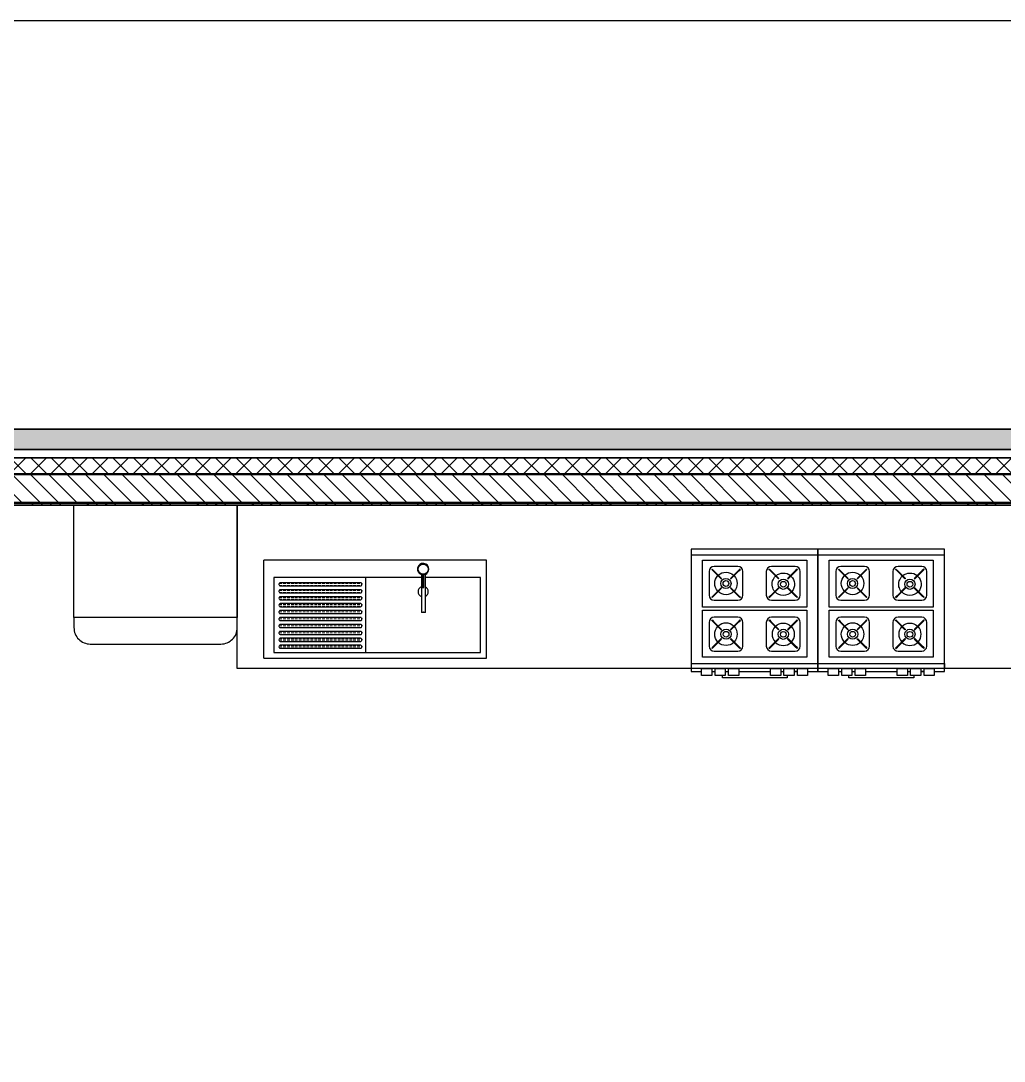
# Model space of a CAD drawing. Header units: millimetres. Extents: x -100 to 251604, y 0 to 25979.
# Drawn here: x 166569 to 171384, y 19214 to 24310 of the extents above; entities that cross this region are included whole.
import ezdxf

# ---------------------------------------------------------------- set-up
doc = ezdxf.new("R2010")
doc.units = ezdxf.units.MM
doc.linetypes.add('DASHED', pattern=[19.05, 12.7, -6.35])
doc.layers.get('0').update_dxf_attribs({"true_color": 0xdfdfdf})
for name, color, linetype in [('Background_0', 7, 'Continuous'), ('Background_Back bricks', 7, 'Continuous'), ('Background_BRX_2D_Symbols', 7, 'Continuous'), ('Boundary_Air', 7, 'Continuous'), ('Boundary_Back bricks', 7, 'Continuous'), ('Boundary_BRX_2D_Symbols', 7, 'Continuous'), ('Boundary_Cavity Wall_ Back', 7, 'Continuous'), ('Boundary_Gypsum Board', 54, 'Continuous'), ('Boundary_Insulation_ Polyurethane Foam', 42, 'Continuous'), ('Fill_Back bricks', 7, 'Continuous'), ('Fill_Gypsum Board', 251, 'Continuous'), ('Fill_Insulation_ Polyurethane Foam', 42, 'Continuous'), ('Fill_Supporting Wall_ Brick', 11, 'Continuous'), ('Viewport border', 7, 'Continuous')]:
    doc.layers.add(name, color=color, linetype=linetype)
for name, color, linetype, lineweight in [('Background_Air', 7, 'Continuous', 9), ('Background_Gypsum Board', 7, 'Continuous', 9), ('Background_Insulation_ Polyurethane Foam', 7, 'Continuous', 9), ('Background_Supporting Wall_ Brick', 7, 'Continuous', 9), ('BIM_SECTIONS', 151, 'Continuous', 25), ('Boundary_Supporting Wall_ Brick', 14, 'Continuous', 50)]:
    doc.layers.add(name, color=color, linetype=linetype, lineweight=lineweight)
doc.layers.add('BIM_ROOM_LINES', color=7, linetype='Continuous', plot=False)

# ---------------------------------------------------------------- blocks, each defined once
blk = doc.blocks.new('*U11182')
for points in [[(0, 600), (800, 600), (800, 50)], [(0, 50), (0, 600)], [(800, 50), (0, 50)]]:
    blk.add_lwpolyline(points)
blk.add_lwpolyline([(0, 50), (0, 0, 0.414214), (80, -80), (720, -80, 0.414214), (800, 0), (800, 50)], format="xyb")
blk = doc.blocks.new('*U11260')
for p, q in [((30270.5, 8713), (29650.5, 8713)), ((30270.5, 8683), (30270.5, 8713)), ((30270.5, 8683), (29650.5, 8683)), ((30270.5, 8153), (30270.5, 8683)), ((29705.5, 8428), (29705.5, 8658)), ((29705.5, 8658), (30215.5, 8658)), ((29750.6, 8612.7), (29752.7, 8614.9)), ((29757.7, 8605.7), (29750.6, 8612.7)), ((29752.7, 8614.9), (29759.8, 8607.8)), ((29878.5, 8627.9), (29762.5, 8627.9)), ((29888.3, 8614.9), (29881.3, 8607.8)), ((29883.4, 8605.7), (29890.5, 8612.7)), ((29890.5, 8612.7), (29888.3, 8614.9)), ((30030.5, 8612.7), (30032.7, 8614.9)), ((30037.6, 8605.7), (30030.5, 8612.7)), ((30032.7, 8614.9), (30039.7, 8607.8)), ((30158.5, 8627.9), (30042.5, 8627.9)), ((30168.3, 8614.9), (30161.2, 8607.8)), ((30163.3, 8605.7), (30170.4, 8612.7)), ((30170.4, 8612.7), (30168.3, 8614.9)), ((30215.5, 8658), (30215.5, 8428)), ((29737.5, 8602.9), (29737.5, 8486.9)), ((29757.7, 8605.7), (29759.8, 8607.8)), ((29796.8, 8566.5), (29757.7, 8605.7)), ((29759.8, 8607.8), (29798.9, 8568.7)), ((29798.9, 8568.7), (29796.8, 8566.5)), ((29881.3, 8607.8), (29842.1, 8568.7)), ((29842.1, 8568.7), (29844.3, 8566.5)), ((29844.3, 8566.5), (29883.4, 8605.7)), ((29883.4, 8605.7), (29881.3, 8607.8)), ((29903.5, 8486.9), (29903.5, 8602.9)), ((30017.5, 8602.9), (30017.5, 8486.9)), ((30037.6, 8605.7), (30039.7, 8607.8)), ((30076.7, 8566.5), (30037.6, 8605.7)), ((30039.7, 8607.8), (30078.9, 8568.7)), ((30078.9, 8568.7), (30076.7, 8566.5)), ((30161.2, 8607.8), (30122.1, 8568.7)), ((30122.1, 8568.7), (30124.2, 8566.5)), ((30124.2, 8566.5), (30163.3, 8605.7)), ((30163.3, 8605.7), (30161.2, 8607.8)), ((30183.5, 8486.9), (30183.5, 8602.9)), ((29796.8, 8523.3), (29757.7, 8484.2)), ((29759.8, 8482.1), (29798.9, 8521.2)), ((29798.9, 8521.2), (29796.8, 8523.3)), ((29842.1, 8521.2), (29844.3, 8523.3)), ((29881.3, 8482.1), (29842.1, 8521.2)), ((29844.3, 8523.3), (29883.4, 8484.2)), ((30076.7, 8523.3), (30037.6, 8484.2)), ((30039.7, 8482.1), (30078.9, 8521.2)), ((30078.9, 8521.2), (30076.7, 8523.3)), ((30122.1, 8521.2), (30124.2, 8523.3)), ((30161.2, 8482.1), (30122.1, 8521.2)), ((30124.2, 8523.3), (30163.3, 8484.2)), ((29757.7, 8484.2), (29750.6, 8477.1)), ((29750.6, 8477.1), (29752.7, 8475)), ((29752.7, 8475), (29759.8, 8482.1)), ((29757.7, 8484.2), (29759.8, 8482.1)), ((29762.5, 8461.9), (29878.5, 8461.9)), ((29883.4, 8484.2), (29881.3, 8482.1)), ((29888.3, 8475), (29881.3, 8482.1)), ((29883.4, 8484.2), (29890.5, 8477.1)), ((29890.5, 8477.1), (29888.3, 8475)), ((30037.6, 8484.2), (30030.5, 8477.1)), ((30030.5, 8477.1), (30032.7, 8475)), ((30032.7, 8475), (30039.7, 8482.1)), ((30037.6, 8484.2), (30039.7, 8482.1)), ((30042.5, 8461.9), (30158.5, 8461.9)), ((30163.3, 8484.2), (30161.2, 8482.1)), ((30168.3, 8475), (30161.2, 8482.1)), ((30163.3, 8484.2), (30170.4, 8477.1)), ((30170.4, 8477.1), (30168.3, 8475)), ((30215.5, 8428), (29705.5, 8428)), ((29705.5, 8183), (29705.5, 8413)), ((29705.5, 8413), (30215.5, 8413)), ((30215.5, 8413), (30215.5, 8183)), ((29750.6, 8363.9), (29752.7, 8366)), ((29757.7, 8356.8), (29750.6, 8363.9)), ((29752.7, 8366), (29759.8, 8358.9)), ((29757.7, 8356.8), (29759.8, 8358.9)), ((29796.8, 8317.7), (29757.7, 8356.8)), ((29759.8, 8358.9), (29798.9, 8319.8)), ((29878.5, 8379.1), (29762.5, 8379.1)), ((29881.3, 8358.9), (29842.1, 8319.8)), ((29844.3, 8317.7), (29883.4, 8356.8)), ((29888.3, 8366), (29881.3, 8358.9)), ((29883.4, 8356.8), (29881.3, 8358.9)), ((29883.4, 8356.8), (29890.5, 8363.9)), ((29890.5, 8363.9), (29888.3, 8366)), ((30030.5, 8363.9), (30032.7, 8366)), ((30037.6, 8356.8), (30030.5, 8363.9)), ((30032.7, 8366), (30039.7, 8358.9)), ((30037.6, 8356.8), (30039.7, 8358.9)), ((30076.7, 8317.7), (30037.6, 8356.8)), ((30039.7, 8358.9), (30078.9, 8319.8)), ((30158.5, 8379.1), (30042.5, 8379.1)), ((30161.2, 8358.9), (30122.1, 8319.8)), ((30124.2, 8317.7), (30163.3, 8356.8)), ((30168.3, 8366), (30161.2, 8358.9)), ((30163.3, 8356.8), (30161.2, 8358.9)), ((30163.3, 8356.8), (30170.4, 8363.9)), ((30170.4, 8363.9), (30168.3, 8366)), ((29737.5, 8354.1), (29737.5, 8238.1)), ((29798.9, 8319.8), (29796.8, 8317.7)), ((29842.1, 8319.8), (29844.3, 8317.7)), ((29903.5, 8238.1), (29903.5, 8354.1)), ((30017.5, 8354.1), (30017.5, 8238.1)), ((30078.9, 8319.8), (30076.7, 8317.7)), ((30122.1, 8319.8), (30124.2, 8317.7)), ((30183.5, 8238.1), (30183.5, 8354.1)), ((29796.8, 8274.5), (29757.7, 8235.3)), ((29759.8, 8233.2), (29798.9, 8272.3)), ((29798.9, 8272.3), (29796.8, 8274.5)), ((29842.1, 8272.3), (29844.3, 8274.5)), ((29881.3, 8233.2), (29842.1, 8272.3)), ((29844.3, 8274.5), (29883.4, 8235.3)), ((30076.7, 8274.5), (30037.6, 8235.3)), ((30039.7, 8233.2), (30078.9, 8272.3)), ((30078.9, 8272.3), (30076.7, 8274.5)), ((30122.1, 8272.3), (30124.2, 8274.5)), ((30161.2, 8233.2), (30122.1, 8272.3)), ((30124.2, 8274.5), (30163.3, 8235.3)), ((29757.7, 8235.3), (29750.6, 8228.3)), ((29750.6, 8228.3), (29752.7, 8226.1)), ((29752.7, 8226.1), (29759.8, 8233.2)), ((29757.7, 8235.3), (29759.8, 8233.2)), ((29762.5, 8213.1), (29878.5, 8213.1)), ((29883.4, 8235.3), (29881.3, 8233.2)), ((29888.3, 8226.1), (29881.3, 8233.2)), ((29883.4, 8235.3), (29890.5, 8228.3)), ((29890.5, 8228.3), (29888.3, 8226.1)), ((30037.6, 8235.3), (30030.5, 8228.3)), ((30030.5, 8228.3), (30032.7, 8226.1)), ((30032.7, 8226.1), (30039.7, 8233.2)), ((30037.6, 8235.3), (30039.7, 8233.2)), ((30042.5, 8213.1), (30158.5, 8213.1)), ((30163.3, 8235.3), (30161.2, 8233.2)), ((30168.3, 8226.1), (30161.2, 8233.2)), ((30163.3, 8235.3), (30170.4, 8228.3)), ((30170.4, 8228.3), (30168.3, 8226.1)), ((29650.5, 8153), (30270.5, 8153)), ((29650.5, 8153), (30270.5, 8153)), ((30215.5, 8183), (29705.5, 8183)), ((30270.5, 8153), (30270.5, 8128)), ((30270.5, 8128), (29650.5, 8128)), ((29701.1, 8128), (29650.5, 8128)), ((29650.5, 8128), (29650.5, 8113)), ((29650.5, 8113), (29701.1, 8113)), ((29701.1, 8093), (29701.1, 8128)), ((29701.1, 8128), (29751.1, 8128)), ((29751.1, 8128), (29701.1, 8128)), ((29751.1, 8128), (29751.1, 8093)), ((29766.9, 8128), (29751.1, 8128)), ((29751.1, 8113), (29766.9, 8113)), ((29766.9, 8093), (29766.9, 8128)), ((29766.9, 8128), (29816.9, 8128)), ((29816.9, 8128), (29766.9, 8128)), ((29816.9, 8128), (29816.9, 8093)), ((29832.8, 8128), (29816.9, 8128)), ((29816.9, 8113), (29832.8, 8113)), ((29832.8, 8093), (29832.8, 8128)), ((29832.8, 8128), (29882.8, 8128)), ((29882.8, 8128), (29832.8, 8128)), ((29882.8, 8128), (29882.8, 8093)), ((29899.7, 8128), (29882.8, 8128)), ((29882.8, 8113), (30038.2, 8113)), ((30021.3, 8128), (29899.7, 8128)), ((30038.2, 8128), (30021.3, 8128)), ((30038.2, 8093), (30038.2, 8128)), ((30038.2, 8128), (30088.2, 8128)), ((30088.2, 8128), (30038.2, 8128)), ((30088.2, 8128), (30088.2, 8093)), ((30104.1, 8128), (30088.2, 8128)), ((30088.2, 8113), (30104.1, 8113)), ((30104.1, 8093), (30104.1, 8128)), ((30104.1, 8128), (30154.1, 8128)), ((30154.1, 8128), (30104.1, 8128)), ((30154.1, 8128), (30154.1, 8093)), ((30169.9, 8128), (30154.1, 8128)), ((30154.1, 8113), (30169.9, 8113)), ((30169.9, 8113), (30154.1, 8113)), ((30169.9, 8093), (30169.9, 8128)), ((30169.9, 8128), (30219.9, 8128)), ((30219.9, 8128), (30169.9, 8128)), ((30219.9, 8128), (30219.9, 8093)), ((30270.5, 8128), (30219.9, 8128)), ((30219.9, 8113), (30270.5, 8113)), ((30270.5, 8113), (30270.5, 8128)), ((29751.1, 8093), (29701.1, 8093)), ((29816.9, 8093), (29766.9, 8093)), ((29802.5, 8083), (29802.5, 8093)), ((30119.3, 8083), (29802.5, 8083)), ((29882.8, 8093), (29832.8, 8093)), ((30088.2, 8093), (30038.2, 8093)), ((30154.1, 8093), (30104.1, 8093)), ((30119.3, 8093), (30119.3, 8083)), ((30219.9, 8093), (30169.9, 8093))]:
    blk.add_line(p, q)
for centre, radius in [((29820, 8544.5), 25), ((30101, 8540.6), 25), ((29820, 8544.3), 14), ((30101, 8540.4), 14), ((29820.5, 8296.1), 25), ((29820.5, 8295.9), 14), ((30101, 8295.6), 25), ((30101, 8295.4), 14)]:
    blk.add_circle(centre, radius)
for centre, radius, start, end in [((29762.5, 8602.9), 25, 90, 180), ((29878.5, 8602.9), 25, 0, 90), ((30042.5, 8602.9), 25, 90, 180), ((30158.5, 8602.9), 25, 0, 90), ((29762.5, 8486.9), 25, 180, 270), ((29878.5, 8486.9), 25, 270, 0), ((30042.5, 8486.9), 25, 180, 270), ((30158.5, 8486.9), 25, 270, 0), ((29762.5, 8354.1), 25, 90, 180), ((29878.5, 8354.1), 25, 0, 90), ((30042.5, 8354.1), 25, 90, 180), ((30158.5, 8354.1), 25, 0, 90), ((29820, 8295.5), 55, 46.5693, 132.6599), ((30101, 8295.6), 55, 136.5756, 222.7026), ((30101, 8295.6), 55, 316.5512, 44.171), ((30101, 8295.6), 55, 225.829, 313.4256), ((29762.5, 8238.1), 25, 180, 270), ((29878.5, 8238.1), 25, 270, 0), ((30042.5, 8238.1), 25, 180, 270), ((30158.5, 8238.1), 25, 270, 0)]:
    blk.add_arc(centre, radius, start, end)
at = {"extrusion": (-6.03513e-17, -1.83697e-16, -1)}
for centre, radius, start, end in [((-29820, 8544.5), 55, 316.5512, 44.171), ((-29820, 8544.5), 55, 47.2969, 133.4488), ((-29820, 8544.5), 55, 136.5744, 222.7031), ((-30100.3, 8540.6), 54.4, 347.3378, 46.7483), ((-30101, 8540.6), 55, 49.4207, 129.8314), ((-30101, 8540.6), 55, 132.9632, 220.5793), ((-30101, 8540.6), 55, 320.1686, 347.5143), ((-29820, 8544.5), 55, 225.829, 313.4256), ((-30101, 8540.6), 55, 223.7088, 317.0368), ((-29820, 8295.6), 55, 316.5512, 44.171), ((-29820, 8295.6), 55, 136.5756, 222.7026), ((-30101, 8295.5), 55, 46.5693, 132.6599), ((-29820, 8295.6), 55, 225.829, 313.4256)]:
    blk.add_arc(centre, radius, start, end, dxfattribs=at)
blk = doc.blocks.new('*U11261')
for p, q in [((30270.5, 8713), (30270.5, 8683)), ((30890.5, 8713), (30270.5, 8713)), ((30890.5, 8683), (30890.5, 8713)), ((30890.5, 8683), (30270.5, 8683)), ((30270.5, 8683), (30270.5, 8153)), ((30890.5, 8153), (30890.5, 8683)), ((30325.5, 8428), (30325.5, 8658)), ((30325.5, 8658), (30835.5, 8658)), ((30370.6, 8612.7), (30372.7, 8614.9)), ((30377.7, 8605.7), (30370.6, 8612.7)), ((30372.7, 8614.9), (30379.8, 8607.8)), ((30498.5, 8627.9), (30382.5, 8627.9)), ((30508.3, 8614.9), (30501.3, 8607.8)), ((30503.4, 8605.7), (30510.5, 8612.7)), ((30510.5, 8612.7), (30508.3, 8614.9)), ((30650.5, 8612.7), (30652.7, 8614.9)), ((30657.6, 8605.7), (30650.5, 8612.7)), ((30652.7, 8614.9), (30659.7, 8607.8)), ((30778.5, 8627.9), (30662.5, 8627.9)), ((30788.3, 8614.9), (30781.2, 8607.8)), ((30783.3, 8605.7), (30790.4, 8612.7)), ((30790.4, 8612.7), (30788.3, 8614.9)), ((30835.5, 8658), (30835.5, 8428)), ((30357.5, 8602.9), (30357.5, 8486.9)), ((30377.7, 8605.7), (30379.8, 8607.8)), ((30416.8, 8566.5), (30377.7, 8605.7)), ((30379.8, 8607.8), (30418.9, 8568.7)), ((30418.9, 8568.7), (30416.8, 8566.5)), ((30501.3, 8607.8), (30462.1, 8568.7)), ((30462.1, 8568.7), (30464.3, 8566.5)), ((30464.3, 8566.5), (30503.4, 8605.7)), ((30503.4, 8605.7), (30501.3, 8607.8)), ((30523.5, 8486.9), (30523.5, 8602.9)), ((30637.5, 8602.9), (30637.5, 8486.9)), ((30657.6, 8605.7), (30659.7, 8607.8)), ((30696.7, 8566.5), (30657.6, 8605.7)), ((30659.7, 8607.8), (30698.9, 8568.7)), ((30698.9, 8568.7), (30696.7, 8566.5)), ((30781.2, 8607.8), (30742.1, 8568.7)), ((30742.1, 8568.7), (30744.2, 8566.5)), ((30744.2, 8566.5), (30783.3, 8605.7)), ((30783.3, 8605.7), (30781.2, 8607.8)), ((30803.5, 8486.9), (30803.5, 8602.9)), ((30416.8, 8523.3), (30377.7, 8484.2)), ((30379.8, 8482.1), (30418.9, 8521.2)), ((30418.9, 8521.2), (30416.8, 8523.3)), ((30462.1, 8521.2), (30464.3, 8523.3)), ((30501.3, 8482.1), (30462.1, 8521.2)), ((30464.3, 8523.3), (30503.4, 8484.2)), ((30696.7, 8523.3), (30657.6, 8484.2)), ((30659.7, 8482.1), (30698.9, 8521.2)), ((30698.9, 8521.2), (30696.7, 8523.3)), ((30742.1, 8521.2), (30744.2, 8523.3)), ((30781.2, 8482.1), (30742.1, 8521.2)), ((30744.2, 8523.3), (30783.3, 8484.2)), ((30377.7, 8484.2), (30370.6, 8477.1)), ((30370.6, 8477.1), (30372.7, 8475)), ((30372.7, 8475), (30379.8, 8482.1)), ((30377.7, 8484.2), (30379.8, 8482.1)), ((30382.5, 8461.9), (30498.5, 8461.9)), ((30503.4, 8484.2), (30501.3, 8482.1)), ((30508.3, 8475), (30501.3, 8482.1)), ((30503.4, 8484.2), (30510.5, 8477.1)), ((30510.5, 8477.1), (30508.3, 8475)), ((30657.6, 8484.2), (30650.5, 8477.1)), ((30650.5, 8477.1), (30652.7, 8475)), ((30652.7, 8475), (30659.7, 8482.1)), ((30657.6, 8484.2), (30659.7, 8482.1)), ((30662.5, 8461.9), (30778.5, 8461.9)), ((30783.3, 8484.2), (30781.2, 8482.1)), ((30788.3, 8475), (30781.2, 8482.1)), ((30783.3, 8484.2), (30790.4, 8477.1)), ((30790.4, 8477.1), (30788.3, 8475)), ((30835.5, 8428), (30325.5, 8428)), ((30325.5, 8183), (30325.5, 8413)), ((30325.5, 8413), (30835.5, 8413)), ((30835.5, 8413), (30835.5, 8183)), ((30370.6, 8363.9), (30372.7, 8366)), ((30377.7, 8356.8), (30370.6, 8363.9)), ((30372.7, 8366), (30379.8, 8358.9)), ((30377.7, 8356.8), (30379.8, 8358.9)), ((30416.8, 8317.7), (30377.7, 8356.8)), ((30379.8, 8358.9), (30418.9, 8319.8)), ((30498.5, 8379.1), (30382.5, 8379.1)), ((30501.3, 8358.9), (30462.1, 8319.8)), ((30464.3, 8317.7), (30503.4, 8356.8)), ((30508.3, 8366), (30501.3, 8358.9)), ((30503.4, 8356.8), (30501.3, 8358.9)), ((30503.4, 8356.8), (30510.5, 8363.9)), ((30510.5, 8363.9), (30508.3, 8366)), ((30650.5, 8363.9), (30652.7, 8366)), ((30657.6, 8356.8), (30650.5, 8363.9)), ((30652.7, 8366), (30659.7, 8358.9)), ((30657.6, 8356.8), (30659.7, 8358.9)), ((30696.7, 8317.7), (30657.6, 8356.8)), ((30659.7, 8358.9), (30698.9, 8319.8)), ((30778.5, 8379.1), (30662.5, 8379.1)), ((30781.2, 8358.9), (30742.1, 8319.8)), ((30744.2, 8317.7), (30783.3, 8356.8)), ((30788.3, 8366), (30781.2, 8358.9)), ((30783.3, 8356.8), (30781.2, 8358.9)), ((30783.3, 8356.8), (30790.4, 8363.9)), ((30790.4, 8363.9), (30788.3, 8366)), ((30357.5, 8354.1), (30357.5, 8238.1)), ((30418.9, 8319.8), (30416.8, 8317.7)), ((30462.1, 8319.8), (30464.3, 8317.7)), ((30523.5, 8238.1), (30523.5, 8354.1)), ((30637.5, 8354.1), (30637.5, 8238.1)), ((30698.9, 8319.8), (30696.7, 8317.7)), ((30742.1, 8319.8), (30744.2, 8317.7)), ((30803.5, 8238.1), (30803.5, 8354.1)), ((30416.8, 8274.5), (30377.7, 8235.3)), ((30379.8, 8233.2), (30418.9, 8272.3)), ((30418.9, 8272.3), (30416.8, 8274.5)), ((30462.1, 8272.3), (30464.3, 8274.5)), ((30501.3, 8233.2), (30462.1, 8272.3)), ((30464.3, 8274.5), (30503.4, 8235.3)), ((30696.7, 8274.5), (30657.6, 8235.3)), ((30659.7, 8233.2), (30698.9, 8272.3)), ((30698.9, 8272.3), (30696.7, 8274.5)), ((30742.1, 8272.3), (30744.2, 8274.5)), ((30781.2, 8233.2), (30742.1, 8272.3)), ((30744.2, 8274.5), (30783.3, 8235.3)), ((30377.7, 8235.3), (30370.6, 8228.3)), ((30370.6, 8228.3), (30372.7, 8226.1)), ((30372.7, 8226.1), (30379.8, 8233.2)), ((30377.7, 8235.3), (30379.8, 8233.2)), ((30382.5, 8213.1), (30498.5, 8213.1)), ((30503.4, 8235.3), (30501.3, 8233.2)), ((30508.3, 8226.1), (30501.3, 8233.2)), ((30503.4, 8235.3), (30510.5, 8228.3)), ((30510.5, 8228.3), (30508.3, 8226.1)), ((30657.6, 8235.3), (30650.5, 8228.3)), ((30650.5, 8228.3), (30652.7, 8226.1)), ((30652.7, 8226.1), (30659.7, 8233.2)), ((30657.6, 8235.3), (30659.7, 8233.2)), ((30662.5, 8213.1), (30778.5, 8213.1)), ((30783.3, 8235.3), (30781.2, 8233.2)), ((30788.3, 8226.1), (30781.2, 8233.2)), ((30783.3, 8235.3), (30790.4, 8228.3)), ((30790.4, 8228.3), (30788.3, 8226.1)), ((30270.5, 8153), (30890.5, 8153)), ((30270.5, 8128), (30270.5, 8153)), ((30270.5, 8153), (30890.5, 8153)), ((30835.5, 8183), (30325.5, 8183)), ((30890.5, 8153), (30890.5, 8128)), ((30890.5, 8128), (30270.5, 8128)), ((30321.1, 8128), (30270.5, 8128)), ((30270.5, 8128), (30270.5, 8113)), ((30270.5, 8113), (30321.1, 8113)), ((30321.1, 8093), (30321.1, 8128)), ((30321.1, 8128), (30371.1, 8128)), ((30371.1, 8128), (30321.1, 8128)), ((30371.1, 8128), (30371.1, 8093)), ((30386.9, 8128), (30371.1, 8128)), ((30371.1, 8113), (30386.9, 8113)), ((30386.9, 8093), (30386.9, 8128)), ((30386.9, 8128), (30436.9, 8128)), ((30436.9, 8128), (30386.9, 8128)), ((30436.9, 8128), (30436.9, 8093)), ((30452.8, 8128), (30436.9, 8128)), ((30436.9, 8113), (30452.8, 8113)), ((30452.8, 8093), (30452.8, 8128)), ((30452.8, 8128), (30502.8, 8128)), ((30502.8, 8128), (30452.8, 8128)), ((30502.8, 8128), (30502.8, 8093)), ((30519.7, 8128), (30502.8, 8128)), ((30502.8, 8113), (30658.2, 8113)), ((30641.3, 8128), (30519.7, 8128)), ((30658.2, 8128), (30641.3, 8128)), ((30658.2, 8093), (30658.2, 8128)), ((30658.2, 8128), (30708.2, 8128)), ((30708.2, 8128), (30658.2, 8128)), ((30708.2, 8128), (30708.2, 8093)), ((30724.1, 8128), (30708.2, 8128)), ((30708.2, 8113), (30724.1, 8113)), ((30724.1, 8093), (30724.1, 8128)), ((30724.1, 8128), (30774.1, 8128)), ((30774.1, 8128), (30724.1, 8128)), ((30774.1, 8128), (30774.1, 8093)), ((30789.9, 8128), (30774.1, 8128)), ((30774.1, 8113), (30789.9, 8113)), ((30789.9, 8113), (30774.1, 8113)), ((30789.9, 8093), (30789.9, 8128)), ((30789.9, 8128), (30839.9, 8128)), ((30839.9, 8128), (30789.9, 8128)), ((30839.9, 8128), (30839.9, 8093)), ((30890.5, 8128), (30839.9, 8128)), ((30839.9, 8113), (30890.5, 8113)), ((30890.5, 8113), (30890.5, 8128)), ((30371.1, 8093), (30321.1, 8093)), ((30436.9, 8093), (30386.9, 8093)), ((30422.5, 8083), (30422.5, 8093)), ((30739.3, 8083), (30422.5, 8083)), ((30502.8, 8093), (30452.8, 8093)), ((30708.2, 8093), (30658.2, 8093)), ((30774.1, 8093), (30724.1, 8093)), ((30739.3, 8093), (30739.3, 8083)), ((30839.9, 8093), (30789.9, 8093))]:
    blk.add_line(p, q)
for centre, radius in [((30440, 8544.5), 25), ((30721, 8540.6), 25), ((30440, 8544.3), 14), ((30721, 8540.4), 14), ((30440.5, 8296.1), 25), ((30440.5, 8295.9), 14), ((30721, 8295.6), 25), ((30721, 8295.4), 14)]:
    blk.add_circle(centre, radius)
for centre, radius, start, end in [((30382.5, 8602.9), 25, 90, 180), ((30498.5, 8602.9), 25, 0, 90), ((30662.5, 8602.9), 25, 90, 180), ((30778.5, 8602.9), 25, 0, 90), ((30382.5, 8486.9), 25, 180, 270), ((30498.5, 8486.9), 25, 270, 0), ((30662.5, 8486.9), 25, 180, 270), ((30778.5, 8486.9), 25, 270, 0), ((30382.5, 8354.1), 25, 90, 180), ((30498.5, 8354.1), 25, 0, 90), ((30662.5, 8354.1), 25, 90, 180), ((30778.5, 8354.1), 25, 0, 90), ((30440, 8295.5), 55, 46.5693, 132.6599), ((30721, 8295.6), 55, 136.5756, 222.7026), ((30721, 8295.6), 55, 316.5512, 44.171), ((30721, 8295.6), 55, 225.829, 313.4256), ((30382.5, 8238.1), 25, 180, 270), ((30498.5, 8238.1), 25, 270, 0), ((30662.5, 8238.1), 25, 180, 270), ((30778.5, 8238.1), 25, 270, 0)]:
    blk.add_arc(centre, radius, start, end)
at = {"extrusion": (-6.03513e-17, -1.83697e-16, -1)}
for centre, radius, start, end in [((-30440, 8544.5), 55, 316.5512, 44.171), ((-30440, 8544.5), 55, 47.2969, 133.4488), ((-30440, 8544.5), 55, 136.5744, 222.7031), ((-30720.3, 8540.6), 54.4, 347.3378, 46.7483), ((-30721, 8540.6), 55, 49.4207, 129.8314), ((-30721, 8540.6), 55, 132.9632, 220.5793), ((-30721, 8540.6), 55, 320.1686, 347.5143), ((-30440, 8544.5), 55, 225.829, 313.4256), ((-30721, 8540.6), 55, 223.7088, 317.0368), ((-30440, 8295.6), 55, 316.5512, 44.171), ((-30440, 8295.6), 55, 136.5756, 222.7026), ((-30721, 8295.5), 55, 46.5693, 132.6599), ((-30440, 8295.6), 55, 225.829, 313.4256)]:
    blk.add_arc(centre, radius, start, end, dxfattribs=at)
blk = doc.blocks.new('Main_Floor 2__section__..%5CMainBuilding.dwg', base_point=(-3894.6, -13009.5))
at = {"layer": 'Fill_Back bricks', "extrusion": (-2.22987e-32, -1.97028e-29, -1)}
h = blk.add_hatch(dxfattribs=at)
h.set_pattern_fill('ANSI36', color=256, scale=20, style=0)
h.set_pattern_definition([(45, (-5377.5, -9300), (33.67596, 123.47852), [158.75, -31.75, 0, -31.75])])
h.paths.add_polyline_path([(-5377.5, 9300), (-5467.5, 9210), (-5507.5, 9210), (-5507.5, 9200), (-41137.5, 9200), (-41137.5, 9210), (-41227.5, 9300)])
at = {"layer": 'Fill_Gypsum Board', "extrusion": (1.72651e-32, -7.71624e-27, -1)}
h = blk.add_hatch(dxfattribs=at)
h.set_pattern_fill('ANSI34', color=256, scale=10, style=0)
h.set_pattern_definition([(45, (-5377.5, -9300), (-134.7038, 134.7038), []), (45, (-5332.6, -9300), (-134.7038, 134.7038), []), (45, (-5287.7, -9300), (-134.7038, 134.7038), []), (45, (-5242.8, -9300), (-134.7038, 134.7038), [])])
h.paths.add_polyline_path([(-40907.5, 8928), (-40907.5, 8940), (-25780.5, 8940), (-25780.5, 8928)])
at = {"layer": 'Fill_Insulation_ Polyurethane Foam', "extrusion": (4.51922e-31, -1.79733e-29, -1)}
h = blk.add_hatch(dxfattribs=at)
h.set_pattern_fill('INSULATION', color=256, scale=20, style=0)
h.set_pattern_definition([(45, (-5377.5, -9300), (-50.28943, 50.28943), []), (135, (-5377.5, -9300), (-50.28943, -50.28943), [])])
h.paths.add_polyline_path([(-11117.5, -9170), (-11117.5, -9120), (-5557.5, -9120), (-5557.5, 9080), (-41047.5, 9080), (-41047.5, -120), (-40827.5, -120), (-40827.5, -170), (-41097.5, -170), (-41097.5, 9160), (-5557.5, 9160), (-5557.5, 9170), (-5507.5, 9170), (-5507.5, -9170)])
at = {"layer": 'Fill_Supporting Wall_ Brick', "extrusion": (0, 0, -1)}
h = blk.add_hatch(dxfattribs=at)
h.set_pattern_fill('ANSI31', color=256, scale=20, style=0)
h.set_pattern_definition([(45, (-5377.5, -9300), (-44.90128, 44.90128), [])])
h.paths.add_polyline_path([(-19787.5, 5365), (-19787.5, 5485), (-17812.5, 5485), (-17812.5, 8940), (-20752.5, 8940), (-20752.5, 5485), (-20587.5, 5485), (-20587.5, 5365), (-20752.5, 5365), (-20752.5, 3885), (-13059.7, 3885), (-13059.7, 3765), (-20872.5, 3765), (-20872.5, 8940), (-25660.5, 8940), (-25660.5, 6328), (-25780.5, 6328), (-25780.5, 8940), (-40907.5, 8940), (-40907.5, 20), (-40827.5, 20), (-40827.5, -120), (-41047.5, -120), (-41047.5, 9080), (-5557.5, 9080), (-5557.5, -9120), (-11117.5, -9120), (-11117.5, -8980), (-5697.5, -8980), (-5697.5, 8940), (-10692.5, 8940), (-10692.5, 5695), (-10527.5, 5695), (-10527.5, 5575), (-10692.5, 5575), (-10692.5, 3765), (-11019.7, 3765), (-11019.7, 3885), (-10812.5, 3885), (-10812.5, 8940), (-13942.5, 8940), (-13942.5, 5365), (-16727.5, 5365), (-16727.5, 5485), (-14062.5, 5485), (-14062.5, 8940), (-17692.5, 8940), (-17692.5, 5485), (-17527.5, 5485), (-17527.5, 5365)])
at = {"linetype": 'DASHED'}
for p, q in [((27633.6, 8545.8), (28035.4, 8545.8)), ((27633.6, 8534.8), (28035.4, 8534.8)), ((27633.6, 8511.8), (28035.4, 8511.8)), ((27633.6, 8500.8), (28035.4, 8500.8)), ((27633.6, 8477.8), (28035.4, 8477.8)), ((27633.6, 8466.8), (28035.4, 8466.8)), ((27633.6, 8443.8), (28035.4, 8443.8)), ((27633.6, 8432.8), (28035.4, 8432.8)), ((27633.6, 8409.8), (28035.4, 8409.8)), ((27633.6, 8398.8), (28035.4, 8398.8)), ((27633.6, 8375.8), (28035.4, 8375.8)), ((27633.6, 8364.8), (28035.4, 8364.8)), ((27633.6, 8341.8), (28035.4, 8341.8)), ((27633.6, 8330.8), (28035.4, 8330.8)), ((27633.6, 8307.8), (28035.4, 8307.8)), ((27633.6, 8296.8), (28035.4, 8296.8)), ((27633.6, 8273.8), (28035.4, 8273.8)), ((27633.6, 8262.8), (28035.4, 8262.8)), ((27633.6, 8239.8), (28035.4, 8239.8)), ((27633.6, 8228.8), (28035.4, 8228.8))]:
    blk.add_line(p, q, dxfattribs=at)
at = {"layer": 'Background_0'}
for p, q in [((34047.5, 8928), (27427.5, 8928)), ((27427.5, 8128), (27427.5, 8928)), ((30890.5, 8713), (29650.5, 8713)), ((29650.5, 8713), (29650.5, 8128)), ((30890.5, 8128), (30890.5, 8713)), ((28647.5, 8658), (27557.5, 8658)), ((27557.5, 8178), (27557.5, 8658)), ((28647.5, 8178), (28647.5, 8658)), ((28328.8, 8574.3), (27606, 8574.3)), ((27606, 8574.3), (27606, 8205.8)), ((28057.5, 8205.8), (28057.5, 8574.3)), ((28328.8, 8590.2), (28328.8, 8403.5)), ((28334.5, 8589.7), (28334.5, 8524.7)), ((28334.5, 8589.7), (28337.5, 8589.7)), ((28340.5, 8589.7), (28337.5, 8589.7)), ((28340.5, 8524.7), (28340.5, 8589.7)), ((28348.8, 8403.5), (28348.8, 8591.3)), ((28617.5, 8574.3), (28348.8, 8574.3)), ((28617.5, 8205.8), (28617.5, 8574.3)), ((27631.5, 8540.8), (27631.5, 8539.8)), ((28030.5, 8547.8), (27638.5, 8547.8)), ((27638.5, 8532.8), (28030.5, 8532.8)), ((28030.5, 8513.8), (27638.5, 8513.8)), ((28037.5, 8539.8), (28037.5, 8540.8)), ((28334.5, 8524.7), (28340.5, 8524.7)), ((27631.5, 8506.8), (27631.5, 8505.8)), ((27631.5, 8472.8), (27631.5, 8471.8)), ((27638.5, 8498.8), (28030.5, 8498.8)), ((28030.5, 8479.8), (27638.5, 8479.8)), ((27638.5, 8464.8), (28030.5, 8464.8)), ((28037.5, 8505.8), (28037.5, 8506.8)), ((28037.5, 8471.8), (28037.5, 8472.8)), ((27631.5, 8438.8), (27631.5, 8437.8)), ((28030.5, 8445.8), (27638.5, 8445.8)), ((27638.5, 8430.8), (28030.5, 8430.8)), ((28030.5, 8411.8), (27638.5, 8411.8)), ((28037.5, 8437.8), (28037.5, 8438.8)), ((27631.5, 8404.8), (27631.5, 8403.8)), ((27631.5, 8370.8), (27631.5, 8369.8)), ((27638.5, 8396.8), (28030.5, 8396.8)), ((28030.5, 8377.8), (27638.5, 8377.8)), ((27638.5, 8362.8), (28030.5, 8362.8)), ((28037.5, 8403.8), (28037.5, 8404.8)), ((28037.5, 8369.8), (28037.5, 8370.8)), ((27631.5, 8336.8), (27631.5, 8335.8)), ((28030.5, 8343.8), (27638.5, 8343.8)), ((27638.5, 8328.8), (28030.5, 8328.8)), ((28030.5, 8309.8), (27638.5, 8309.8)), ((28037.5, 8335.8), (28037.5, 8336.8)), ((27631.5, 8302.8), (27631.5, 8301.8)), ((27631.5, 8268.8), (27631.5, 8267.8)), ((27638.5, 8294.8), (28030.5, 8294.8)), ((28030.5, 8275.8), (27638.5, 8275.8)), ((27638.5, 8260.8), (28030.5, 8260.8)), ((28037.5, 8301.8), (28037.5, 8302.8)), ((28037.5, 8267.8), (28037.5, 8268.8)), ((27606, 8205.8), (28617.5, 8205.8)), ((27631.5, 8234.8), (27631.5, 8233.8)), ((28030.5, 8241.8), (27638.5, 8241.8)), ((27638.5, 8226.8), (28030.5, 8226.8)), ((28037.5, 8233.8), (28037.5, 8234.8)), ((27557.5, 8178), (28647.5, 8178)), ((28027.5, 8178), (28647.5, 8178)), ((29650.5, 8128), (27427.5, 8128)), ((34550.5, 8128), (30890.5, 8128))]:
    blk.add_line(p, q, dxfattribs=at)
blk.add_circle((28337.5, 8614.7), 25, dxfattribs=at)
for centre, radius, start, end in [((28337.5, 8614.7), 28, 0, 251.9768), ((28337.5, 8614.7), 26, 0, 263.3742), ((28337.5, 8614.7), 26, 276.6258, 0), ((28337.5, 8614.7), 28, 293.8838, 0), ((27638.5, 8540.8), 7, 134.4153, 180), ((27638.5, 8539.8), 7, 180, 225.5847), ((27638.5, 8506.8), 7, 134.4153, 180), ((27638.5, 8540.8), 7, 113.6067, 134.4153), ((27638.5, 8539.8), 7, 225.5841, 246.3939), ((27638.5, 8506.8), 7, 113.6067, 134.4153), ((27638.5, 8539.8), 7, 246.3925, 270.0009), ((28030.5, 8540.8), 7, 66.3925, 90.0009), ((28030.5, 8506.8), 7, 66.3925, 90.0009), ((28030.5, 8540.8), 7, 45.5841, 66.3939), ((28030.5, 8539.8), 7, 293.6067, 314.4153), ((28030.5, 8506.8), 7, 45.5841, 66.3939), ((28030.5, 8539.8), 7, 314.4153, 0), ((28337.5, 8504.3), 25, 110.2752, 249.7248), ((28337.5, 8504.3), 25, 296.9665, 63.0335), ((27638.5, 8505.8), 7, 180, 225.5847), ((27638.5, 8472.8), 7, 134.4153, 180), ((27638.5, 8471.8), 7, 180, 225.5847), ((27638.5, 8505.8), 7, 225.5841, 246.3939), ((27638.5, 8472.8), 7, 113.6067, 134.4153), ((27638.5, 8471.8), 7, 225.5841, 246.3939), ((27638.5, 8505.8), 7, 246.3925, 270.0009), ((27638.5, 8471.8), 7, 246.3925, 270.0009), ((28030.5, 8472.8), 7, 66.3925, 90.0009), ((28030.5, 8505.8), 7, 293.6067, 314.4153), ((28030.5, 8472.8), 7, 45.5841, 66.3939), ((28030.5, 8471.8), 7, 293.6067, 314.4153), ((28030.5, 8505.8), 7, 314.4153, 0), ((28030.5, 8471.8), 7, 314.4153, 0), ((27638.5, 8438.8), 7, 134.4153, 180), ((27638.5, 8437.8), 7, 180, 225.5847), ((27638.5, 8404.8), 7, 134.4153, 180), ((27638.5, 8438.8), 7, 113.6067, 134.4153), ((27638.5, 8437.8), 7, 225.5841, 246.3939), ((27638.5, 8404.8), 7, 113.6067, 134.4153), ((27638.5, 8437.8), 7, 246.3925, 270.0009), ((28030.5, 8438.8), 7, 66.3925, 90.0009), ((28030.5, 8404.8), 7, 66.3925, 90.0009), ((28030.5, 8438.8), 7, 45.5841, 66.3939), ((28030.5, 8437.8), 7, 293.6067, 314.4153), ((28030.5, 8404.8), 7, 45.5841, 66.3939), ((28030.5, 8437.8), 7, 314.4153, 0), ((27638.5, 8403.8), 7, 180, 225.5847), ((27638.5, 8370.8), 7, 134.4153, 180), ((27638.5, 8369.8), 7, 180, 225.5847), ((27638.5, 8403.8), 7, 225.5841, 246.3939), ((27638.5, 8370.8), 7, 113.6067, 134.4153), ((27638.5, 8369.8), 7, 225.5841, 246.3939), ((27638.5, 8403.8), 7, 246.3925, 270.0009), ((27638.5, 8369.8), 7, 246.3925, 270.0009), ((28030.5, 8370.8), 7, 66.3925, 90.0009), ((28030.5, 8403.8), 7, 293.6067, 314.4153), ((28030.5, 8370.8), 7, 45.5841, 66.3939), ((28030.5, 8369.8), 7, 293.6067, 314.4153), ((28030.5, 8403.8), 7, 314.4153, 0), ((28030.5, 8369.8), 7, 314.4153, 0), ((27638.5, 8336.8), 7, 134.4153, 180), ((27638.5, 8335.8), 7, 180, 225.5847), ((27638.5, 8302.8), 7, 134.4153, 180), ((27638.5, 8336.8), 7, 113.6067, 134.4153), ((27638.5, 8335.8), 7, 225.5841, 246.3939), ((27638.5, 8302.8), 7, 113.6067, 134.4153), ((27638.5, 8335.8), 7, 246.3925, 270.0009), ((28030.5, 8336.8), 7, 66.3925, 90.0009), ((28030.5, 8302.8), 7, 66.3925, 90.0009), ((28030.5, 8336.8), 7, 45.5841, 66.3939), ((28030.5, 8335.8), 7, 293.6067, 314.4153), ((28030.5, 8302.8), 7, 45.5841, 66.3939), ((28030.5, 8335.8), 7, 314.4153, 0), ((27638.5, 8301.8), 7, 180, 225.5847), ((27638.5, 8268.8), 7, 134.4153, 180), ((27638.5, 8267.8), 7, 180, 225.5847), ((27638.5, 8301.8), 7, 225.5841, 246.3939), ((27638.5, 8268.8), 7, 113.6067, 134.4153), ((27638.5, 8267.8), 7, 225.5841, 246.3939), ((27638.5, 8301.8), 7, 246.3925, 270.0009), ((27638.5, 8267.8), 7, 246.3925, 270.0009), ((28030.5, 8268.8), 7, 66.3925, 90.0009), ((28030.5, 8301.8), 7, 293.6067, 314.4153), ((28030.5, 8268.8), 7, 45.5841, 66.3939), ((28030.5, 8267.8), 7, 293.6067, 314.4153), ((28030.5, 8301.8), 7, 314.4153, 0), ((28030.5, 8267.8), 7, 314.4153, 0), ((27638.5, 8234.8), 7, 134.4153, 180), ((27638.5, 8233.8), 7, 180, 225.5847), ((27638.5, 8234.8), 7, 113.6067, 134.4153), ((27638.5, 8233.8), 7, 225.5841, 246.3939), ((27638.5, 8233.8), 7, 246.3925, 270.0009), ((28030.5, 8234.8), 7, 66.3925, 90.0009), ((28030.5, 8234.8), 7, 45.5841, 66.3939), ((28030.5, 8233.8), 7, 293.6067, 314.4153), ((28030.5, 8233.8), 7, 314.4153, 0)]:
    blk.add_arc(centre, radius, start, end, dxfattribs=at)
at = {"layer": 'Background_0', "extrusion": (-1.21584e-16, -1.22465e-16, -1)}
for centre in [(-28030.5, 8540.8), (-28030.5, 8506.8), (-28030.5, 8472.8), (-28030.5, 8438.8), (-28030.5, 8404.8), (-28030.5, 8370.8), (-28030.5, 8336.8), (-28030.5, 8302.8), (-28030.5, 8268.8), (-28030.5, 8234.8)]:
    blk.add_arc(centre, 7, 134.4153, 180, dxfattribs=at)
at = {"layer": 'Background_0', "extrusion": (0, 0, -1)}
for start_param, end_param in [(0, 3.141593), (3.141593, 6.283185)]:
    blk.add_ellipse((28338.8, 8403.5), major_axis=(-10, 0), ratio=0.139173, start_param=start_param, end_param=end_param, dxfattribs=at)
at = {"layer": 'Background_0'}
for points in [[(27638.5, 8547.8), (27638.5, 8547.8), (27638.5, 8547.8), (27638.5, 8547.8), (27638.5, 8547.8), (27638, 8547.8), (27637.5, 8547.7), (27636.9, 8547.6), (27636.4, 8547.4), (27635.8, 8547.2), (27635.8, 8547.2), (27635.7, 8547.2), (27635.7, 8547.2)], [(27638.5, 8513.8), (27638.5, 8513.8), (27638.5, 8513.8), (27638.5, 8513.8), (27638.5, 8513.8), (27638, 8513.8), (27637.5, 8513.7), (27636.9, 8513.6), (27636.4, 8513.4), (27635.8, 8513.2), (27635.8, 8513.2), (27635.7, 8513.2), (27635.7, 8513.2)], [(28030.5, 8532.8), (28030.5, 8532.8), (28030.5, 8532.8), (28030.5, 8532.8), (28030.5, 8532.8), (28031, 8532.8), (28031.5, 8532.8), (28032.1, 8532.9), (28032.6, 8533.1), (28033.2, 8533.3), (28033.2, 8533.3), (28033.3, 8533.3), (28033.3, 8533.3)], [(27638.5, 8479.8), (27638.5, 8479.8), (27638.5, 8479.8), (27638.5, 8479.8), (27638.5, 8479.8), (27638, 8479.8), (27637.5, 8479.7), (27636.9, 8479.6), (27636.4, 8479.4), (27635.8, 8479.2), (27635.8, 8479.2), (27635.7, 8479.2), (27635.7, 8479.2)], [(28030.5, 8498.8), (28030.5, 8498.8), (28030.5, 8498.8), (28030.5, 8498.8), (28030.5, 8498.8), (28031, 8498.8), (28031.5, 8498.8), (28032.1, 8498.9), (28032.6, 8499.1), (28033.2, 8499.3), (28033.2, 8499.3), (28033.3, 8499.3), (28033.3, 8499.3)], [(28030.5, 8464.8), (28030.5, 8464.8), (28030.5, 8464.8), (28030.5, 8464.8), (28030.5, 8464.8), (28031, 8464.8), (28031.5, 8464.8), (28032.1, 8464.9), (28032.6, 8465.1), (28033.2, 8465.3), (28033.2, 8465.3), (28033.3, 8465.3), (28033.3, 8465.3)], [(27638.5, 8445.8), (27638.5, 8445.8), (27638.5, 8445.8), (27638.5, 8445.8), (27638.5, 8445.8), (27638, 8445.8), (27637.5, 8445.7), (27636.9, 8445.6), (27636.4, 8445.4), (27635.8, 8445.2), (27635.8, 8445.2), (27635.7, 8445.2), (27635.7, 8445.2)], [(27638.5, 8411.8), (27638.5, 8411.8), (27638.5, 8411.8), (27638.5, 8411.8), (27638.5, 8411.8), (27638, 8411.8), (27637.5, 8411.7), (27636.9, 8411.6), (27636.4, 8411.4), (27635.8, 8411.2), (27635.8, 8411.2), (27635.7, 8411.2), (27635.7, 8411.2)], [(28030.5, 8430.8), (28030.5, 8430.8), (28030.5, 8430.8), (28030.5, 8430.8), (28030.5, 8430.8), (28031, 8430.8), (28031.5, 8430.8), (28032.1, 8430.9), (28032.6, 8431.1), (28033.2, 8431.3), (28033.2, 8431.3), (28033.3, 8431.3), (28033.3, 8431.3)], [(27638.5, 8377.8), (27638.5, 8377.8), (27638.5, 8377.8), (27638.5, 8377.8), (27638.5, 8377.8), (27638, 8377.8), (27637.5, 8377.7), (27636.9, 8377.6), (27636.4, 8377.4), (27635.8, 8377.2), (27635.8, 8377.2), (27635.7, 8377.2), (27635.7, 8377.2)], [(28030.5, 8396.8), (28030.5, 8396.8), (28030.5, 8396.8), (28030.5, 8396.8), (28030.5, 8396.8), (28031, 8396.8), (28031.5, 8396.8), (28032.1, 8396.9), (28032.6, 8397.1), (28033.2, 8397.3), (28033.2, 8397.3), (28033.3, 8397.3), (28033.3, 8397.3)], [(28030.5, 8362.8), (28030.5, 8362.8), (28030.5, 8362.8), (28030.5, 8362.8), (28030.5, 8362.8), (28031, 8362.8), (28031.5, 8362.8), (28032.1, 8362.9), (28032.6, 8363.1), (28033.2, 8363.3), (28033.2, 8363.3), (28033.3, 8363.3), (28033.3, 8363.3)], [(27638.5, 8343.8), (27638.5, 8343.8), (27638.5, 8343.8), (27638.5, 8343.8), (27638.5, 8343.8), (27638, 8343.8), (27637.5, 8343.7), (27636.9, 8343.6), (27636.4, 8343.4), (27635.8, 8343.2), (27635.8, 8343.2), (27635.7, 8343.2), (27635.7, 8343.2)], [(27638.5, 8309.8), (27638.5, 8309.8), (27638.5, 8309.8), (27638.5, 8309.8), (27638.5, 8309.8), (27638, 8309.8), (27637.5, 8309.7), (27636.9, 8309.6), (27636.4, 8309.4), (27635.8, 8309.2), (27635.8, 8309.2), (27635.7, 8309.2), (27635.7, 8309.2)], [(28030.5, 8328.8), (28030.5, 8328.8), (28030.5, 8328.8), (28030.5, 8328.8), (28030.5, 8328.8), (28031, 8328.8), (28031.5, 8328.8), (28032.1, 8328.9), (28032.6, 8329.1), (28033.2, 8329.3), (28033.2, 8329.3), (28033.3, 8329.3), (28033.3, 8329.3)], [(27638.5, 8275.8), (27638.5, 8275.8), (27638.5, 8275.8), (27638.5, 8275.8), (27638.5, 8275.8), (27638, 8275.8), (27637.5, 8275.7), (27636.9, 8275.6), (27636.4, 8275.4), (27635.8, 8275.2), (27635.8, 8275.2), (27635.7, 8275.2), (27635.7, 8275.2)], [(28030.5, 8294.8), (28030.5, 8294.8), (28030.5, 8294.8), (28030.5, 8294.8), (28030.5, 8294.8), (28031, 8294.8), (28031.5, 8294.8), (28032.1, 8294.9), (28032.6, 8295.1), (28033.2, 8295.3), (28033.2, 8295.3), (28033.3, 8295.3), (28033.3, 8295.3)], [(28030.5, 8260.8), (28030.5, 8260.8), (28030.5, 8260.8), (28030.5, 8260.8), (28030.5, 8260.8), (28031, 8260.8), (28031.5, 8260.8), (28032.1, 8260.9), (28032.6, 8261.1), (28033.2, 8261.3), (28033.2, 8261.3), (28033.3, 8261.3), (28033.3, 8261.3)], [(27638.5, 8241.8), (27638.5, 8241.8), (27638.5, 8241.8), (27638.5, 8241.8), (27638.5, 8241.8), (27638, 8241.8), (27637.5, 8241.7), (27636.9, 8241.6), (27636.4, 8241.4), (27635.8, 8241.2), (27635.8, 8241.2), (27635.7, 8241.2), (27635.7, 8241.2)], [(28030.5, 8226.8), (28030.5, 8226.8), (28030.5, 8226.8), (28030.5, 8226.8), (28030.5, 8226.8), (28031, 8226.8), (28031.5, 8226.8), (28032.1, 8226.9), (28032.6, 8227.1), (28033.2, 8227.3), (28033.2, 8227.3), (28033.3, 8227.3), (28033.3, 8227.3)]]:
    blk.add_open_spline(points, degree=5, knots=[0, 0, 0, 0, 0, 0, 0.004706, 0.004706, 0.004706, 0.004706, 2.846866, 2.846866, 2.846866, 3.094389, 3.094389, 3.094389, 3.094389, 3.094389, 3.094389], dxfattribs=at)
at = {"layer": 'Background_Air'}
for p, q in [((41137.5, 9200), (5507.5, 9200)), ((5557.5, 9160), (41097.5, 9160))]:
    blk.add_line(p, q, dxfattribs=at)
at = {"layer": 'Background_Back bricks'}
for p, q in [((41227.5, 9300), (5377.5, 9300)), ((5507.5, 9200), (41137.5, 9200))]:
    blk.add_line(p, q, dxfattribs=at)
at = {"layer": 'Background_Gypsum Board'}
for p, q in [((40907.5, 8940), (25780.5, 8940)), ((25780.5, 8928), (40907.5, 8928))]:
    blk.add_line(p, q, dxfattribs=at)
at = {"layer": 'Background_Insulation_ Polyurethane Foam'}
for p, q in [((41097.5, 9160), (5557.5, 9160)), ((5557.5, 9080), (40907.5, 9080))]:
    blk.add_line(p, q, dxfattribs=at)
at = {"layer": 'Background_Supporting Wall_ Brick'}
for p, q in [((40907.5, 9080), (5557.5, 9080)), ((25780.5, 8940), (40907.5, 8940))]:
    blk.add_line(p, q, dxfattribs=at)
at = {"layer": 'BIM_ROOM_LINES'}
for p, q in [((27427.5, 8928), (25795.5, 8928)), ((25795.5, 8928), (40895.5, 8928))]:
    blk.add_line(p, q, dxfattribs=at)
at = {"layer": 'BIM_SECTIONS'}
blk.add_lwpolyline([(46605, 11300), (0, 11300)], dxfattribs=at)
at = {"layer": 'Boundary_Air'}
for p, q in [((5507.5, 9200), (41137.5, 9200)), ((41097.5, 9160), (5557.5, 9160))]:
    blk.add_line(p, q, dxfattribs=at)
at = {"layer": 'Boundary_Back bricks'}
for p, q in [((5377.5, 9300), (41227.5, 9300)), ((41137.5, 9200), (5507.5, 9200))]:
    blk.add_line(p, q, dxfattribs=at)
at = {"layer": 'Boundary_Cavity Wall_ Back'}
for p, q in [((5377.5, 9300), (41227.5, 9300)), ((40907.5, 8928), (25780.5, 8928))]:
    blk.add_line(p, q, dxfattribs=at)
at = {"layer": 'Boundary_Gypsum Board'}
for p, q in [((25780.5, 8940), (40907.5, 8940)), ((40907.5, 8928), (25780.5, 8928))]:
    blk.add_line(p, q, dxfattribs=at)
at = {"layer": 'Boundary_Insulation_ Polyurethane Foam'}
for p, q in [((5557.5, 9160), (41097.5, 9160)), ((41047.5, 9080), (5557.5, 9080))]:
    blk.add_line(p, q, dxfattribs=at)
at = {"layer": 'Boundary_Supporting Wall_ Brick'}
for p, q in [((5557.5, 9080), (41047.5, 9080)), ((40907.5, 8940), (25780.5, 8940))]:
    blk.add_line(p, q, dxfattribs=at)
at = {"layer": 'Background_BRX_2D_Symbols'}
for name in ['*U11260', '*U11261']:
    blk.add_blockref(name, (0, 0), dxfattribs=at)
at = {"layer": 'Boundary_BRX_2D_Symbols', "rotation": 360}
blk.add_blockref('*U11182', (26627.5, 8328), dxfattribs=at)

msp = doc.modelspace()

# ---------------------------------------------------------------- block references
at = {"layer": 'Viewport border'}
msp.add_blockref('Main_Floor 2__section__..%5CMainBuilding.dwg', (136306.8, 0), dxfattribs=at)

doc.saveas('drawing.dxf')
